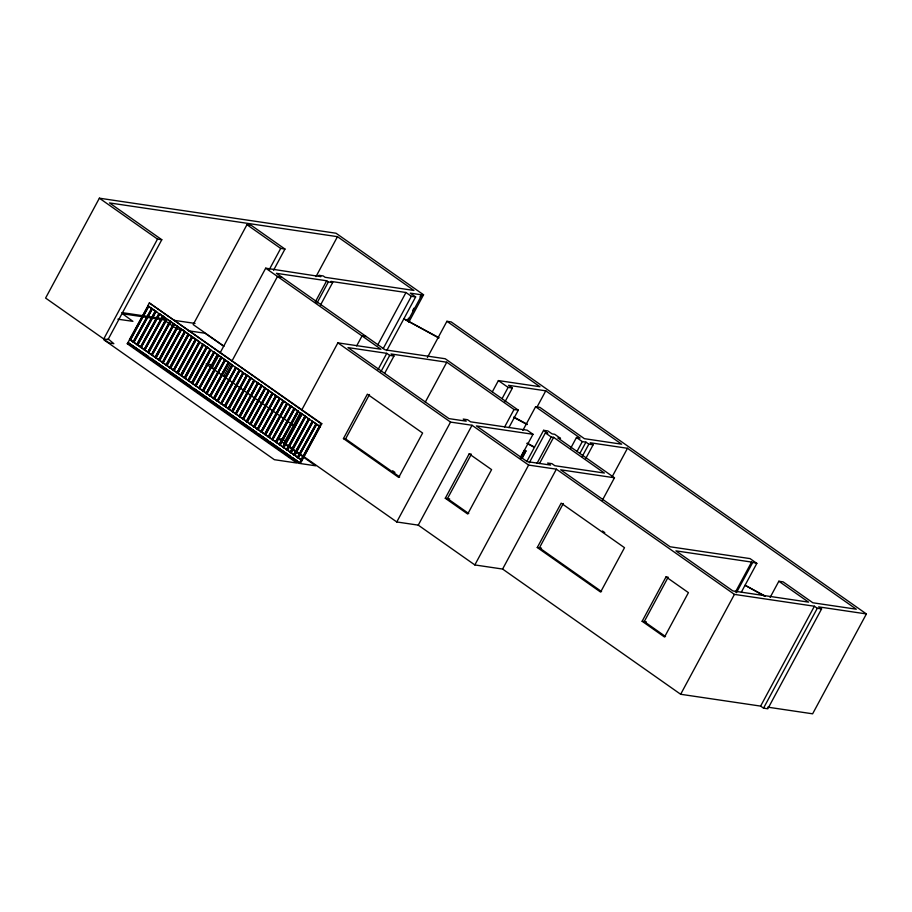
<?xml version="1.0" encoding="UTF-8"?>
<svg xmlns="http://www.w3.org/2000/svg" width="912" height="912" viewBox="0 0 912 912"><rect width="100%" height="100%" fill="white"/><g stroke="black" fill="none" stroke-linecap="round" stroke-linejoin="round"><path stroke-width="1.37" d="M525.939 450.927L522.565 457.311L521.06 456.49L524.423 450.106L525.939 450.927L521.892 458.44M408.77 322.255L423.556 294.793L336.026 233.233L99.374 198.189L45.6 298.064L103.74 338.956L108.015 339.583L161.8 239.719L109.486 202.92L337.474 236.675L413.934 290.449L325.128 277.305L323.201 275.948L318.926 275.31L320.853 276.667L265.7 268.185L219.997 353.081M103.74 338.956L157.514 239.081L161.8 239.719M129.538 339.378L148.109 305.782L148.724 306.215L130.598 339.88L129.538 339.378L130.519 339.697M156.761 311.744L147.744 305.896L149.34 302.944L321.788 423.715L300.481 463.296L128.022 342.524L129.618 339.56L302.066 460.343M148.109 305.782L129.994 339.446L302.146 460.526L301.085 460.024L319.211 426.36L320.272 426.862L147.664 305.714M130.154 339.811L148.724 306.215M133.186 341.943L151.768 308.347L133.186 341.943L133.802 342.376L152.372 308.78L133.802 342.376M136.834 344.508L155.416 310.924L136.834 344.508L137.906 345.01L156.032 311.345L137.45 344.941M141.098 347.506L159.68 313.922L141.098 347.506L140.494 347.084L159.064 313.489M158.392 314.731L140.494 347.084M144.142 349.649L162.712 316.054L144.142 349.649L144.757 350.083L163.328 316.487L144.757 350.083M147.79 352.214L166.36 318.619L147.79 352.214L148.85 352.716L166.976 319.052L148.405 352.648M151.438 354.779L170.008 321.184L151.438 354.779L152.053 355.213L170.624 321.617L152.053 355.213M155.086 357.344L173.668 323.749L155.086 357.344L156.157 357.846L174.272 324.182L155.701 357.778M158.734 359.909L177.316 326.325L158.734 359.909L159.805 360.411L177.931 326.747L159.349 360.343M162.393 362.486L180.964 328.89L162.393 362.486L162.997 362.908L181.579 329.323L162.997 362.908M166.041 365.051L184.612 331.455L166.041 365.051L167.101 365.541L185.227 331.888L166.657 365.484M169.689 367.616L188.26 334.02L169.689 367.616L170.749 368.117L188.875 334.453L170.305 368.049M273.543 270.283L284.966 249.056L251.245 225.332L246.958 224.705L193.184 324.581L223.429 345.842M173.337 370.181L191.908 336.585L173.337 370.181L173.953 370.614L192.523 337.018L173.953 370.614M176.985 372.746L195.567 339.15L176.985 372.746L178.057 373.247L196.171 339.583L177.601 373.179M180.633 375.311L199.215 341.726L180.633 375.311L181.705 375.812L199.831 342.148L181.249 375.744M184.292 377.887L202.863 344.291L184.292 377.887L185.353 378.377L203.479 344.725L184.897 378.309M187.94 380.452L206.511 346.856L207.127 347.29L189.001 380.942L187.94 380.452L206.511 346.856M188.556 380.885L207.127 347.29M191.588 383.017L210.159 349.421L191.588 383.017L192.649 383.519L210.775 349.855L192.204 383.45M195.236 385.582L213.818 351.986L195.236 385.582L195.852 386.015L214.423 352.42L195.852 386.015M198.884 388.147L217.466 354.551L198.884 388.147L199.5 388.58L218.071 354.985L199.5 388.58M218.652 355.577L211.926 368.06L214.069 368.368M202.532 390.712L221.114 357.128L202.532 390.712L203.604 391.214L221.73 357.55L203.148 391.145M269.257 269.644L280.691 248.417L284.966 249.056M206.192 393.289L224.762 359.693L206.192 393.289L206.796 393.71L225.378 360.126L206.796 393.71M209.84 395.854L228.41 362.258L209.84 395.854L210.455 396.287L229.026 362.691L210.455 396.287M223.714 376.348L230.44 363.865M231.785 361.369L277.487 276.473L281.774 277.111M213.488 398.419L232.058 364.823L213.488 398.419L214.548 398.92L232.674 365.256L214.103 398.852M217.136 400.984L235.718 367.388L217.136 400.984L217.751 401.417L236.322 367.821L217.751 401.417M220.784 403.549L239.366 369.953L220.784 403.549L221.399 403.982L239.981 370.386L221.399 403.982M224.443 406.114L243.014 372.529L224.443 406.114L225.503 406.615L243.629 372.951L225.047 406.547M228.091 408.69L246.662 375.094L247.277 375.527L229.151 409.18L228.091 408.69L246.662 375.094M228.707 409.112L247.277 375.527M231.739 411.255L250.31 377.659L231.739 411.255L232.799 411.745L250.925 378.092L232.355 411.688M235.387 413.82L253.958 380.224L235.387 413.82L236.003 414.253L254.573 380.657L236.003 414.253M239.035 416.385L257.617 382.789L239.035 416.385L240.107 416.887L258.221 383.222L239.651 416.818M315.974 276.632L337.474 236.675M242.683 418.95L261.265 385.354L242.683 418.95L243.299 419.383L261.881 385.787L243.299 419.383M246.343 421.515L264.913 387.931L265.529 388.352L247.403 422.017L246.343 421.515L264.913 387.931M246.947 421.948L265.529 388.352M315.256 301.986L326.678 280.771L328.343 281.945L332.629 282.572L320.522 305.041M249.991 424.091L268.561 390.496L249.991 424.091L250.606 424.513L269.177 390.929L250.606 424.513M316.92 303.16L328.343 281.945M253.639 426.656L272.209 393.061L253.639 426.656L254.699 427.147L272.825 393.494L254.254 427.09M257.287 429.221L275.857 395.626L257.287 429.221L257.902 429.655L276.473 396.059L257.902 429.655M260.935 431.786L279.517 398.191L260.935 431.786L261.55 432.22L280.121 398.624L261.55 432.22M264.583 434.351L283.165 400.756L264.583 434.351L265.654 434.853L283.78 401.189L265.198 434.785M268.242 436.916L286.813 403.332L268.242 436.916L269.302 437.418L287.428 403.754L268.846 437.35M271.89 439.493L290.461 405.897L271.89 439.493L272.506 439.915L291.076 406.33L272.506 439.915M275.538 442.058L294.109 408.462L275.538 442.058L276.598 442.548L294.724 408.895L276.154 442.491M279.186 444.623L297.757 411.027L279.186 444.623L280.246 445.124L298.372 411.46L279.802 445.056M300.242 412.771L284.111 442.73L396.766 521.96L418.255 525.141L474.844 564.938L502.603 569.054L680.66 694.271L760.619 706.105L763.526 708.157L767.813 708.784L821.587 608.92L818.668 606.868L866.4 613.936L812.626 713.811L767.699 707.153M301.587 410.275L337.885 342.855L380.954 349.239L265.7 268.185M282.834 447.188L301.416 413.592L282.834 447.188L283.906 447.689L302.02 414.025L283.45 447.621M286.482 449.753L305.064 416.157L305.68 416.59L287.554 450.254L286.482 449.753L305.064 416.157M287.098 450.186L305.68 416.59M290.141 452.318L308.712 418.733L290.141 452.318L291.202 452.819L309.328 419.155L290.746 452.751M293.789 454.894L312.36 421.298L293.789 454.894L294.85 455.384L312.976 421.732L294.405 455.316M356.649 345.91L362.03 335.924L366.305 336.562L385.229 349.866L445.227 358.747L518.301 410.149L508.896 427.625M297.437 457.459L316.008 423.863L297.437 457.459L298.053 457.892L316.624 424.297L298.053 457.892M299.581 463.171L301.165 460.207M321.788 423.715L320.887 423.59L319.291 426.542L320.192 426.679L313.238 421.789M319.667 426.428L301.085 460.024M301.701 460.457L319.827 426.793M377.739 344.941L405.977 292.501L411.358 296.297L415.644 296.924L386.734 350.607M383.131 348.726L411.358 296.297M378.047 369.565L386.779 353.332L389.698 355.384L393.973 356.022L384.556 373.498M343.448 438.569L367.354 394.178L422.609 433.04L398.715 477.432L343.448 438.569L345.591 438.889L399.695 476.942M407.208 320.682L408.553 318.185M412.589 310.696L413.934 308.199M419.987 296.959L421.333 294.462L423.556 294.793M407.789 321.081L421.903 294.861L421.333 294.462M380.954 371.617L389.698 355.384M345.591 438.889L369.485 394.497M427.42 357.493L446.914 321.298L451.189 321.925L866.4 613.936M425.266 402.169L446.777 362.212L514.026 409.511L518.301 410.149M396.766 521.96L450.539 422.085L472.028 425.266L528.618 465.063L556.377 469.178L734.434 594.396L814.393 606.229L817.3 608.281L821.587 608.92M418.255 525.141L472.028 425.266M492.343 391.807L498.397 380.578L539.95 386.722L446.914 321.298M469.19 453.868L491.591 469.623L467.696 514.015L445.284 498.26L469.19 453.868L471.379 454.199L447.473 498.579L468.757 513.547M502.067 398.647L508.121 387.406L512.396 388.045L504.997 401.77M504.61 426.987L514.026 409.511M522.827 430.453L535.595 406.741L539.881 407.368L584.387 438.672L621.653 444.19L545.775 390.826L508.497 385.309L512.396 388.045M537.031 407.048L545.775 390.826M520.228 458.018L533.007 434.294L527.182 430.202L470.581 421.823L467.594 419.725L463.228 419.075L466.203 421.173L448.989 418.619L347.985 347.586L386.779 353.332M526.794 461.518L543.598 430.316L547.873 430.943L552.056 433.884L554.69 434.272L560.515 438.376L557.882 437.977L614.471 477.774L602.376 500.255M529.245 462.851L545.376 432.892L547.781 433.246L543.598 430.316M474.844 564.938L528.618 465.063M537.088 463.205L551.201 436.996L553.607 437.35L604.371 473.043L554.827 465.713L551.92 463.661L547.645 463.034L550.552 465.074L527.159 461.62L476.406 425.915L533.007 434.294M539.494 463.57L553.607 437.35M502.603 569.054L556.377 469.178M570.433 448.738L576.475 437.498L580.1 438.034L535.595 406.741M576.931 451.588L582.301 441.602L585.937 442.138L588.844 444.178L593.119 444.817L585.732 458.554M579.884 453.367L585.937 442.138M582.118 456.661L588.844 444.178M537.271 547.531L561.176 503.15L624.503 547.69L600.598 592.07L537.271 547.531L541.557 548.169M563.32 503.47L539.414 547.85L601.589 591.58M612.02 476.999L627.479 448.282L856.288 609.205L812.843 602.775L783.123 581.867L778.848 581.24L770.104 597.463M666.022 576.886L688.423 592.64L664.529 637.032L642.128 621.277L666.022 576.886L668.165 577.205L644.26 621.585L665.543 636.553M735.46 592.025L751.591 562.066L756.835 563.377L741.376 592.093M680.66 694.271L734.434 594.396M736.429 592.709L752.56 562.75M760.619 706.105L814.393 606.229M763.526 708.157L817.3 608.281M326.678 280.771L276.382 273.315L366.305 336.562M405.977 292.501L330.965 281.398L332.629 282.572M421.903 294.861L410.252 293.14L415.644 296.924M121.855 312.588L166.885 319.257M173.93 320.294L195.043 323.429M446.777 362.212L391.054 353.97L393.973 356.022M117.865 319.189L132.913 321.343L122.493 313.762L163.852 319.884L176.552 328.742L183.221 330.019M188.659 330.817L204.972 333.233L223.942 346.355M128.022 342.524L148.633 356.512M627.479 448.282L590.212 442.765L593.119 444.817M614.471 477.774L560.652 469.805L670.081 546.767L750.04 558.6L756.835 563.377M445.284 498.26L449.662 498.91M751.591 562.066L675.906 550.859L732.883 590.93L808.568 602.137L778.848 581.24M642.128 621.277L646.403 621.904M438.923 337.668L403.856 318.812L438.763 337.987M513.923 417.08L527.239 424.251M513.764 417.4L527.079 424.559M527.182 443.141L534.478 447.062M527.022 443.46L534.318 447.382M764.997 595.992L745.058 585.265L764.837 596.311M498.397 380.578L508.121 387.406M576.475 437.498L582.301 441.602M545.376 432.892L551.201 436.996M246.958 224.705L280.691 248.417M337.885 342.855L450.539 422.085M602.467 531.001L604.77 532.619M99.374 198.189L157.514 239.081M392.627 470.774L394.93 472.393M149.34 302.944L320.887 423.59M160.238 314.184L166.03 318.265M168.355 319.895L199.648 341.897M201.962 343.528L208.916 348.418M214.719 352.499L230.941 363.911M236.732 367.992L242.535 372.062M244.849 373.692L252.966 379.403M256.443 381.843L285.422 402.226M287.736 403.856L298.167 411.187M300.493 412.817L307.447 417.707M212.713 366.236L210.376 364.595L206.101 363.956L294.359 426.029M286.311 441.91L282.56 439.265L278.274 438.638L282.036 441.271L281.135 441.191L281.683 441.864L315.734 465.815L298.6 463.285L128.74 343.824L127.019 343.573L296.89 463.034L274.375 459.694L104.048 339.914L109.565 343.049L113.852 343.687L108.049 338.819M150.947 358.142L191.52 386.677M193.834 388.307L256.432 432.322M258.746 433.952L268.025 440.473M270.34 442.103L290.039 455.966M292.364 457.596L300.481 463.296"/></g></svg>
